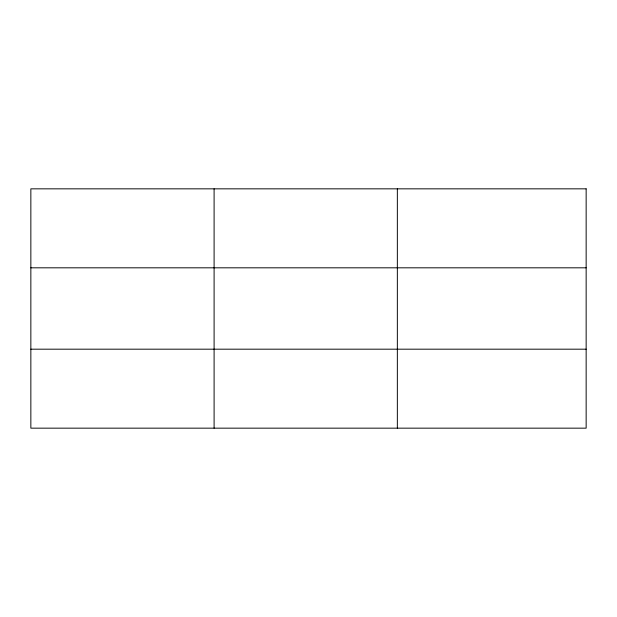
<?xml version="1.0" encoding="UTF-8"?>
<svg xmlns="http://www.w3.org/2000/svg" width="617" height="617" viewBox="0 0 617 617"><rect width="100%" height="100%" fill="white"/><g stroke="black" fill="none" stroke-linecap="round" stroke-linejoin="round"><path stroke-width="0.93" d="M214.099 428.159L214.099 188.841M397.348 428.159L397.348 188.841M30.85 267.817L586.15 267.817M30.85 349.183L586.15 349.183M586.15 188.841L586.15 428.159L30.85 428.159L30.85 188.841L586.15 188.841"/></g></svg>
